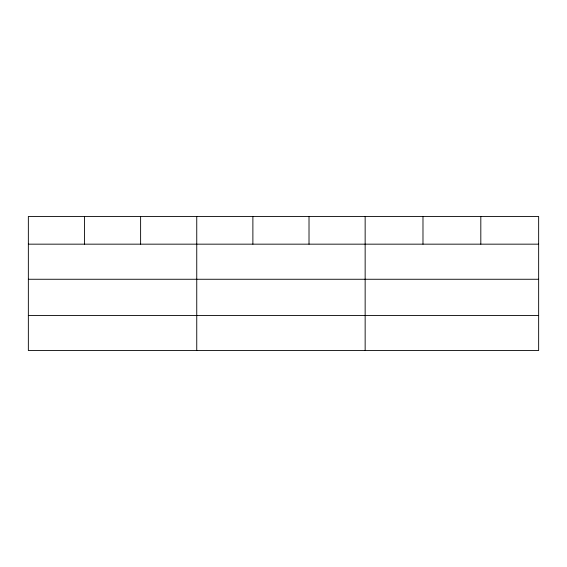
<?xml version="1.0" encoding="UTF-8"?>
<svg xmlns="http://www.w3.org/2000/svg" width="567" height="567" viewBox="0 0 567 567"><rect width="100%" height="100%" fill="white"/><g stroke="black" fill="none" stroke-linecap="round" stroke-linejoin="round"><path stroke-width="0.85" d="M538.65 279.262L538.65 216.474L28.35 216.474L28.35 350.526L538.65 350.526L538.65 279.262L28.35 279.262M28.35 244.164L538.65 244.164M28.35 315.429L538.65 315.429M480.816 216.474L480.816 244.164M422.982 216.474L422.982 244.164M365.148 216.474L365.148 350.526M309.015 216.474L309.015 244.164M252.882 216.474L252.882 244.164M196.749 216.474L196.749 350.526M140.616 216.474L140.616 244.164M84.483 216.474L84.483 244.164"/></g></svg>
